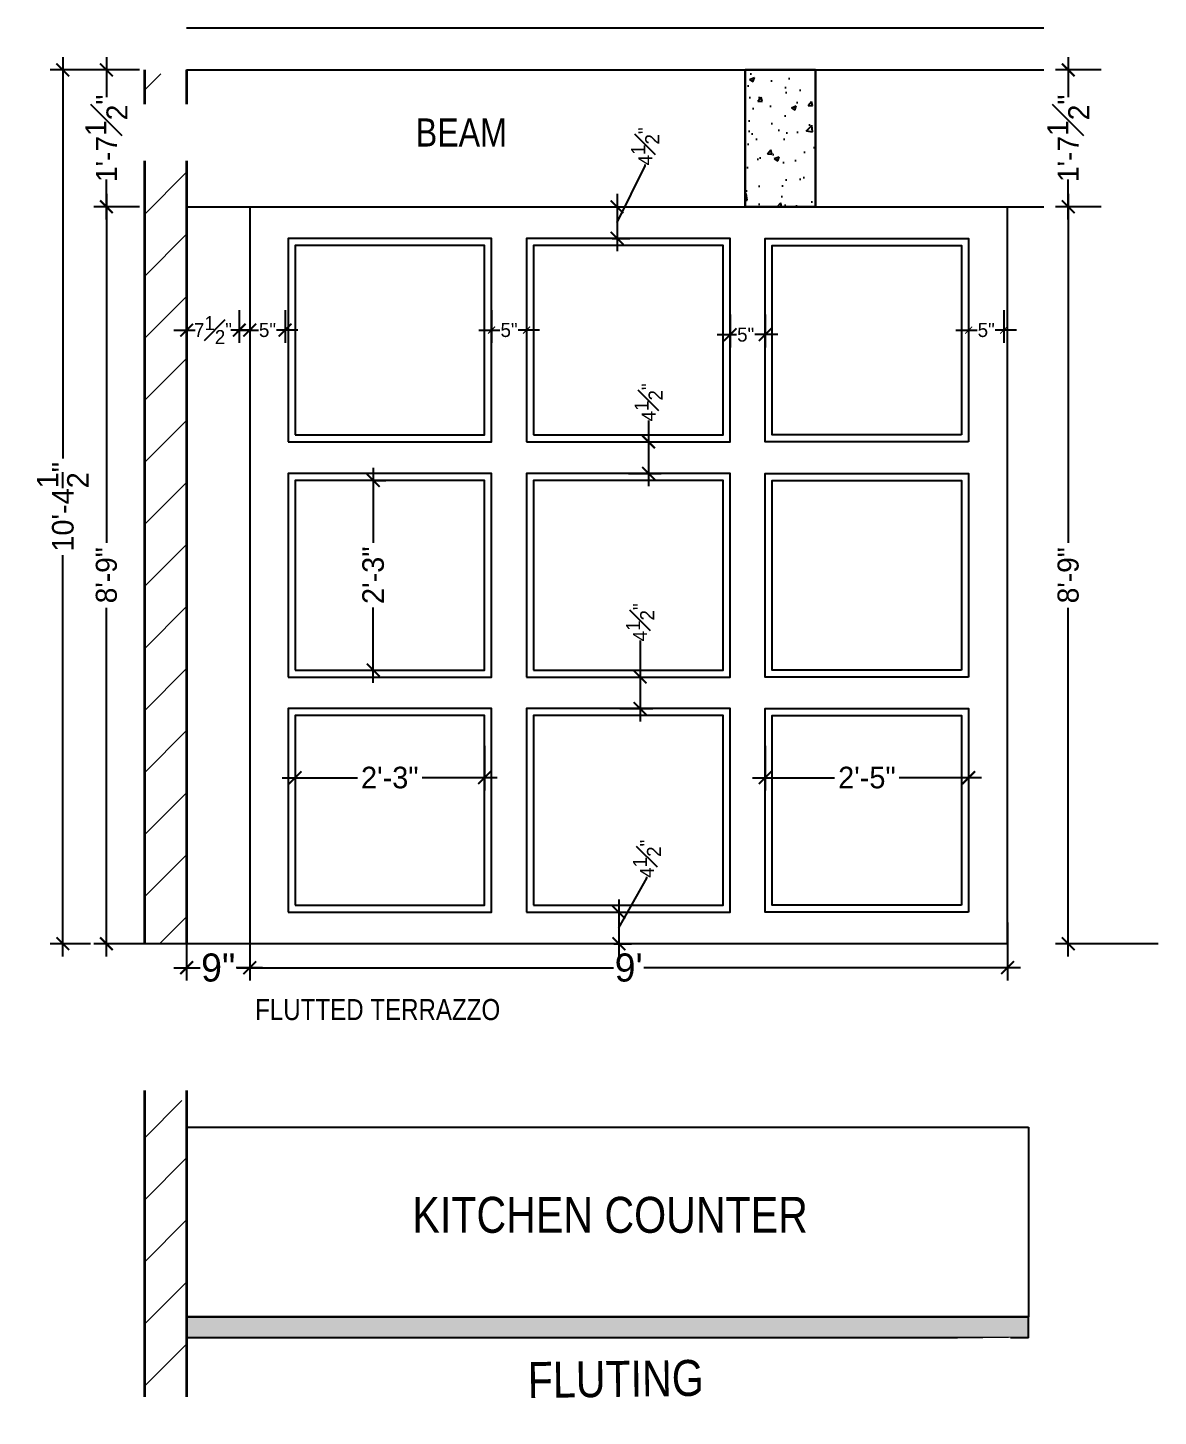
# Model space of a CAD drawing. Header units: inches. Extents: x -137722 to 81594, y -22256 to -1207.
# Drawn here: x -62187.1 to -62026, y -2148.5 to -1950.7 of the extents above; entities that cross this region are included whole.
import ezdxf

# ---------------------------------------------------------------- set-up
doc = ezdxf.new("R2010")
doc.units = ezdxf.units.IN
doc.header["$LTSCALE"] = 0.05
doc.header["$MEASUREMENT"] = 0
doc.header["$PDMODE"] = 3
doc.header["$PDSIZE"] = -4
doc.linetypes.add('DASHED2', pattern=[0.375, 0.25, -0.125])
doc.layers.get('Defpoints').update_dxf_attribs({"linetype": 'DASHED2'})
for name, color, linetype in [('00 floor', 7, 'Continuous'), ('beam', 7, 'Continuous'), ('Civil Dimension - Text', 7, 'Continuous'), ('HATCH', 251, 'Continuous'), ('text', 176, 'Continuous')]:
    doc.layers.add(name, color=color, linetype=linetype)
doc.layers.add('FURNITURE', color=36, linetype='Continuous', lineweight=18)
doc.layers.add('WALL', color=7, linetype='Continuous', lineweight=35)
doc.styles.add('4MMOF3-8', font='ARIALN.TTF', dxfattribs={"height": 5.12})
doc.styles.add('9-128OF1-4', font='stylu.ttf')
doc.dimstyles.new('DIM 1-4', dxfattribs={"dimtxt": 3.0792, "dimasz": 1.82, "dimexe": 1.82, "dimexo": 0, "dimgap": 0.09, "dimtad": 0, "dimzin": 0, "dimdsep": 46, "dimlunit": 4, "dimtxsty": '9-128OF1-4', "dimblk": 'ARCHTICK', "dimcen": 1.8125, "dimdle": 1.82, "dimclrd": 8, "dimclre": 8, "dimadec": 0, "dimazin": 0, "dimtfac": 1, "dimtofl": 0, "dimtmove": 0, "dimatfit": 3, "dimldrblk": 'OPEN90', "dimfxl": 1, "dimtolj": 1, "dimtzin": 0, "dimlwd": -1, "dimarcsym": 0})

# ---------------------------------------------------------------- blocks, each defined once
blk = doc.blocks.new('_ArchTick')
at = {"color": 0, "const_width": 0.15}
blk.add_lwpolyline([(-0.5, -0.5), (0.5, 0.5)], dxfattribs=at)
blk = doc.blocks.new('*D477')
at = {"layer": 'Civil Dimension - Text', "color": 8, "lineweight": -2, "ltscale": 50, "transparency": 16777216}
for p, q in [((-62082, -2052.99), (-62082, -2059.35)), ((-62053, -2052.99), (-62053, -2059.35))]:
    blk.add_line(p, q, dxfattribs=at)
at = {"layer": 'Civil Dimension - Text', "color": 8, "ltscale": 50, "transparency": 16777216}
for p, q in [((-62083.82, -2057.53), (-62072.11, -2057.53)), ((-62051.18, -2057.53), (-62062.9, -2057.53))]:
    blk.add_line(p, q, dxfattribs=at)
at = {"layer": 'Defpoints', "color": 0, "ltscale": 50, "transparency": 16777216}
for p in [(-62082, -2052.99), (-62053, -2052.99), (-62053, -2057.53)]:
    blk.add_point(p, dxfattribs=at)
at = {"layer": 'Civil Dimension - Text', "color": 8, "ltscale": 50, "transparency": 16777216, "xscale": 1.82, "yscale": 1.82, "zscale": 1.82, "rotation": 180}
blk.add_blockref('_ArchTick', (-62082, -2057.53), dxfattribs=at)
at = {"layer": 'Civil Dimension - Text', "color": 8, "ltscale": 50, "transparency": 16777216, "xscale": 1.82, "yscale": 1.82, "zscale": 1.82}
blk.add_blockref('_ArchTick', (-62053, -2057.53), dxfattribs=at)
at = {"layer": 'Civil Dimension - Text', "color": 0, "ltscale": 50, "transparency": 16777216, "insert": (-62067.5, -2057.53), "char_height": 3.079, "attachment_point": 5, "style": '9-128OF1-4'}
blk.add_mtext('\\A1;2\'-5"', dxfattribs=at)
blk = doc.blocks.new('_Open90')
at = {"color": 0, "linetype": 'ByBlock', "lineweight": -2}
for p, q in [((0, 0), (-1, 0)), ((-0.5, 0.5), (0, 0)), ((0, 0), (-0.5, -0.5))]:
    blk.add_line(p, q, dxfattribs=at)
blk = doc.blocks.new('*D478')
at = {"layer": 'Civil Dimension - Text', "color": 8, "lineweight": -2, "ltscale": 50, "transparency": 16777216}
for p, q in [((-62149, -2052.99), (-62149, -2059.35)), ((-62122, -2052.99), (-62122, -2059.35))]:
    blk.add_line(p, q, dxfattribs=at)
at = {"layer": 'Civil Dimension - Text', "color": 8, "ltscale": 50, "transparency": 16777216}
for p, q in [((-62150.82, -2057.53), (-62140.11, -2057.53)), ((-62120.18, -2057.53), (-62130.9, -2057.53))]:
    blk.add_line(p, q, dxfattribs=at)
at = {"layer": 'Defpoints', "color": 0, "ltscale": 50, "transparency": 16777216}
for p in [(-62149, -2052.99), (-62122, -2052.99), (-62149, -2057.53)]:
    blk.add_point(p, dxfattribs=at)
at = {"layer": 'Civil Dimension - Text', "color": 8, "ltscale": 50, "transparency": 16777216, "xscale": 1.82, "yscale": 1.82, "zscale": 1.82, "rotation": 180}
blk.add_blockref('_ArchTick', (-62149, -2057.53), dxfattribs=at)
at = {"layer": 'Civil Dimension - Text', "color": 8, "ltscale": 50, "transparency": 16777216, "xscale": 1.82, "yscale": 1.82, "zscale": 1.82}
blk.add_blockref('_ArchTick', (-62122, -2057.53), dxfattribs=at)
at = {"layer": 'Civil Dimension - Text', "color": 0, "ltscale": 50, "transparency": 16777216, "insert": (-62135.5, -2057.53), "char_height": 3.079, "attachment_point": 5, "style": '9-128OF1-4'}
blk.add_mtext('\\A1;2\'-3"', dxfattribs=at)
blk = doc.blocks.new('*D467')
at = {"layer": 'Civil Dimension - Text', "color": 8, "lineweight": -2, "ltscale": 50, "transparency": 16777216}
for p, q in [((-62087, -1991.56), (-62087, -1996.23)), ((-62082, -1991.56), (-62082, -1996.23))]:
    blk.add_line(p, q, dxfattribs=at)
at = {"layer": 'Civil Dimension - Text', "color": 8, "ltscale": 50, "transparency": 16777216}
for p, q in [((-62088.82, -1994.41), (-62086.07, -1994.41)), ((-62080.18, -1994.41), (-62083.49, -1994.41))]:
    blk.add_line(p, q, dxfattribs=at)
at = {"layer": 'Defpoints', "color": 0, "ltscale": 50, "transparency": 16777216}
for p in [(-62087, -1991.56), (-62082, -1991.56), (-62087, -1994.41)]:
    blk.add_point(p, dxfattribs=at)
at = {"layer": 'Civil Dimension - Text', "color": 8, "ltscale": 50, "transparency": 16777216, "xscale": 1.82, "yscale": 1.82, "zscale": 1.82, "rotation": 180}
blk.add_blockref('_ArchTick', (-62087, -1994.41), dxfattribs=at)
at = {"layer": 'Civil Dimension - Text', "color": 8, "ltscale": 50, "transparency": 16777216, "xscale": 1.82, "yscale": 1.82, "zscale": 1.82}
blk.add_blockref('_ArchTick', (-62082, -1994.41), dxfattribs=at)
at = {"layer": 'Civil Dimension - Text', "color": 0, "ltscale": 50, "transparency": 16777216, "insert": (-62084.78, -1994.41), "char_height": 2, "attachment_point": 5, "style": '9-128OF1-4'}
blk.add_mtext('\\A1;5"', dxfattribs=at)
blk = doc.blocks.new('*D468')
at = {"layer": 'Civil Dimension - Text', "color": 8, "lineweight": -2, "ltscale": 50, "transparency": 16777216}
for p, q in [((-62121, -1990.92), (-62121, -1995.58)), ((-62116, -1990.92), (-62116, -1995.58))]:
    blk.add_line(p, q, dxfattribs=at)
at = {"layer": 'Civil Dimension - Text', "color": 8, "ltscale": 50, "transparency": 16777216}
for p, q in [((-62122.82, -1993.76), (-62119.8, -1993.76)), ((-62114.18, -1993.76), (-62117.21, -1993.76))]:
    blk.add_line(p, q, dxfattribs=at)
at = {"layer": 'Defpoints', "color": 0, "ltscale": 50, "transparency": 16777216}
for p in [(-62121, -1990.92), (-62116, -1990.92), (-62116, -1993.76)]:
    blk.add_point(p, dxfattribs=at)
at = {"layer": 'Civil Dimension - Text', "color": 8, "ltscale": 50, "transparency": 16777216, "rotation": 180}
blk.add_blockref('_ArchTick', (-62121, -1993.76), dxfattribs=at)
at = {"layer": 'Civil Dimension - Text', "color": 8, "ltscale": 50, "transparency": 16777216}
blk.add_blockref('_ArchTick', (-62116, -1993.76), dxfattribs=at)
at = {"layer": 'Civil Dimension - Text', "color": 0, "ltscale": 50, "transparency": 16777216, "insert": (-62118.5, -1993.76), "char_height": 2, "attachment_point": 5, "style": '9-128OF1-4'}
blk.add_mtext('\\A1;5"', dxfattribs=at)
blk = doc.blocks.new('*D469')
at = {"layer": 'Civil Dimension - Text', "color": 8, "lineweight": -2, "ltscale": 50, "transparency": 16777216}
for p, q in [((-62164.45, -1990.92), (-62164.45, -1995.58)), ((-62156.95, -1990.92), (-62156.95, -1995.58))]:
    blk.add_line(p, q, dxfattribs=at)
at = {"layer": 'Civil Dimension - Text', "color": 8, "ltscale": 50, "transparency": 16777216}
for p, q in [((-62166.27, -1993.76), (-62163.23, -1993.76)), ((-62155.13, -1993.76), (-62158.17, -1993.76))]:
    blk.add_line(p, q, dxfattribs=at)
at = {"layer": 'Defpoints', "color": 0, "ltscale": 50, "transparency": 16777216}
for p in [(-62164.45, -1990.92), (-62156.95, -1990.92), (-62156.95, -1993.76)]:
    blk.add_point(p, dxfattribs=at)
at = {"layer": 'Civil Dimension - Text', "color": 8, "ltscale": 50, "transparency": 16777216, "xscale": 1.82, "yscale": 1.82, "zscale": 1.82, "rotation": 180}
blk.add_blockref('_ArchTick', (-62164.45, -1993.76), dxfattribs=at)
at = {"layer": 'Civil Dimension - Text', "color": 8, "ltscale": 50, "transparency": 16777216, "xscale": 1.82, "yscale": 1.82, "zscale": 1.82}
blk.add_blockref('_ArchTick', (-62156.95, -1993.76), dxfattribs=at)
at = {"layer": 'Civil Dimension - Text', "color": 0, "ltscale": 50, "transparency": 16777216, "insert": (-62160.7, -1993.76), "char_height": 2, "attachment_point": 5, "style": '9-128OF1-4'}
blk.add_mtext('\\A1;7{\\H1x;\\S1#2;}"', dxfattribs=at)
blk = doc.blocks.new('*D470')
at = {"layer": 'Civil Dimension - Text', "color": 8, "ltscale": 50, "transparency": 16777216}
for p, q in [((-62098.62, -2006.64), (-62098.62, -2009.69)), ((-62098.62, -2007.87), (-62098.62, -2016.01))]:
    blk.add_line(p, q, dxfattribs=at)
at = {"layer": 'Civil Dimension - Text', "color": 8, "lineweight": -2, "ltscale": 50, "transparency": 16777216}
for p, q in [((-62101.5, -2009.69), (-62096.8, -2009.69)), ((-62101.5, -2014.19), (-62096.8, -2014.19))]:
    blk.add_line(p, q, dxfattribs=at)
at = {"layer": 'Defpoints', "color": 0, "ltscale": 50, "transparency": 16777216}
for p in [(-62101.5, -2009.69), (-62101.5, -2014.19), (-62098.62, -2014.19)]:
    blk.add_point(p, dxfattribs=at)
at = {"layer": 'Civil Dimension - Text', "color": 8, "ltscale": 50, "transparency": 16777216, "xscale": 1.82, "yscale": 1.82, "zscale": 1.82}
for p, rotation in [((-62098.62, -2009.69), 90), ((-62098.62, -2014.19), 270)]:
    blk.add_blockref('_ArchTick', p, dxfattribs=dict(at, rotation=rotation))
at = {"layer": 'Civil Dimension - Text', "color": 0, "ltscale": 50, "transparency": 16777216, "insert": (-62098.62, -2004.06), "char_height": 2, "attachment_point": 5, "rotation": 90, "style": '9-128OF1-4'}
blk.add_mtext('\\A1;4{\\H1x;\\S1#2;}"', dxfattribs=at)
blk = doc.blocks.new('*D471')
at = {"layer": 'Civil Dimension - Text', "color": 8, "ltscale": 50, "transparency": 16777216}
for p, q in [((-62099.82, -2037.98), (-62099.82, -2043.19)), ((-62099.82, -2041.37), (-62099.82, -2049.51))]:
    blk.add_line(p, q, dxfattribs=at)
at = {"layer": 'Civil Dimension - Text', "color": 8, "lineweight": -2, "ltscale": 50, "transparency": 16777216}
for p, q in [((-62102.7, -2043.19), (-62098, -2043.19)), ((-62102.7, -2047.69), (-62098, -2047.69))]:
    blk.add_line(p, q, dxfattribs=at)
at = {"layer": 'Defpoints', "color": 0, "ltscale": 50, "transparency": 16777216}
for p in [(-62102.7, -2043.19), (-62102.7, -2047.69), (-62099.82, -2047.69)]:
    blk.add_point(p, dxfattribs=at)
at = {"layer": 'Civil Dimension - Text', "color": 8, "ltscale": 50, "transparency": 16777216, "xscale": 1.82, "yscale": 1.82, "zscale": 1.82}
for p, rotation in [((-62099.82, -2043.19), 90), ((-62099.82, -2047.69), 270)]:
    blk.add_blockref('_ArchTick', p, dxfattribs=dict(at, rotation=rotation))
at = {"layer": 'Civil Dimension - Text', "color": 0, "ltscale": 50, "transparency": 16777216, "insert": (-62099.82, -2035.4), "char_height": 2, "attachment_point": 5, "rotation": 90, "style": '9-128OF1-4'}
blk.add_mtext('\\A1;4{\\H1x;\\S1#2;}"', dxfattribs=at)
blk = doc.blocks.new('*D472')
at = {"layer": 'Civil Dimension - Text', "color": 8, "ltscale": 50, "transparency": 16777216}
for p, q in [((-62099.1, -1970.35), (-62099.1, -1970.17)), ((-62103.11, -1978.44), (-62099.1, -1970.35)), ((-62103.11, -1974.37), (-62103.11, -1982.51))]:
    blk.add_line(p, q, dxfattribs=at)
at = {"layer": 'Civil Dimension - Text', "color": 8, "lineweight": -2, "ltscale": 50, "transparency": 16777216}
for p, q in [((-62103.82, -1976.19), (-62101.29, -1976.19)), ((-62103.82, -1980.69), (-62101.29, -1980.69))]:
    blk.add_line(p, q, dxfattribs=at)
at = {"layer": 'Defpoints', "color": 0, "ltscale": 50, "transparency": 16777216}
for p in [(-62103.82, -1976.19), (-62103.82, -1980.69), (-62103.11, -1980.69)]:
    blk.add_point(p, dxfattribs=at)
at = {"layer": 'Civil Dimension - Text', "color": 8, "ltscale": 50, "transparency": 16777216, "xscale": 1.82, "yscale": 1.82, "zscale": 1.82}
for p, rotation in [((-62103.11, -1976.19), 90), ((-62103.11, -1980.69), 270)]:
    blk.add_blockref('_ArchTick', p, dxfattribs=dict(at, rotation=rotation))
at = {"layer": 'Civil Dimension - Text', "color": 0, "ltscale": 50, "transparency": 16777216, "insert": (-62099.1, -1967.59), "char_height": 2, "attachment_point": 5, "rotation": 90, "style": '9-128OF1-4'}
blk.add_mtext('\\A1;4{\\H1x;\\S1#2;}"', dxfattribs=at)
blk = doc.blocks.new('*D473')
at = {"layer": 'Civil Dimension - Text', "color": 8, "ltscale": 50, "transparency": 16777216}
for p, q in [((-62102.86, -2078.94), (-62098.85, -2071.85)), ((-62098.85, -2071.85), (-62098.85, -2071.67)), ((-62102.86, -2074.87), (-62102.86, -2083.01))]:
    blk.add_line(p, q, dxfattribs=at)
at = {"layer": 'Civil Dimension - Text', "color": 8, "lineweight": -2, "ltscale": 50, "transparency": 16777216}
for p, q in [((-62103.57, -2076.69), (-62101.04, -2076.69)), ((-62103.57, -2081.19), (-62101.04, -2081.19))]:
    blk.add_line(p, q, dxfattribs=at)
at = {"layer": 'Defpoints', "color": 0, "ltscale": 50, "transparency": 16777216}
for p in [(-62103.57, -2076.69), (-62103.57, -2081.19), (-62102.86, -2081.19)]:
    blk.add_point(p, dxfattribs=at)
at = {"layer": 'Civil Dimension - Text', "color": 8, "ltscale": 50, "transparency": 16777216, "xscale": 1.82, "yscale": 1.82, "zscale": 1.82}
for p, rotation in [((-62102.86, -2076.69), 90), ((-62102.86, -2081.19), 270)]:
    blk.add_blockref('_ArchTick', p, dxfattribs=dict(at, rotation=rotation))
at = {"layer": 'Civil Dimension - Text', "color": 0, "ltscale": 50, "transparency": 16777216, "insert": (-62098.85, -2069.08), "char_height": 2, "attachment_point": 5, "rotation": 90, "style": '9-128OF1-4'}
blk.add_mtext('\\A1;4{\\H1x;\\S1#2;}"', dxfattribs=at)
blk = doc.blocks.new('*D474')
at = {"layer": 'Civil Dimension - Text', "color": 8, "ltscale": 50, "transparency": 16777216}
for p, q in [((-62137.86, -2013.37), (-62137.86, -2024.09)), ((-62137.86, -2044.01), (-62137.86, -2033.29))]:
    blk.add_line(p, q, dxfattribs=at)
at = {"layer": 'Civil Dimension - Text', "color": 8, "lineweight": -2, "ltscale": 50, "transparency": 16777216}
for p, q in [((-62137.86, -2015.19), (-62136.04, -2015.19)), ((-62137.86, -2042.19), (-62136.04, -2042.19))]:
    blk.add_line(p, q, dxfattribs=at)
at = {"layer": 'Defpoints', "color": 0, "ltscale": 50, "transparency": 16777216}
for p in [(-62137.86, -2015.19), (-62137.86, -2042.19), (-62137.86, -2042.19)]:
    blk.add_point(p, dxfattribs=at)
at = {"layer": 'Civil Dimension - Text', "color": 8, "ltscale": 50, "transparency": 16777216, "xscale": 1.82, "yscale": 1.82, "zscale": 1.82}
for p, rotation in [((-62137.86, -2015.19), 90), ((-62137.86, -2042.19), 270)]:
    blk.add_blockref('_ArchTick', p, dxfattribs=dict(at, rotation=rotation))
at = {"layer": 'Civil Dimension - Text', "color": 0, "ltscale": 50, "transparency": 16777216, "insert": (-62137.86, -2028.69), "char_height": 3.079, "attachment_point": 5, "rotation": 90, "style": '9-128OF1-4'}
blk.add_mtext('\\A1;2\'-3"', dxfattribs=at)
blk = doc.blocks.new('*D466')
at = {"layer": 'Defpoints', "color": 0, "ltscale": 50, "transparency": 16777216}
for p in [(-62164.45, -2081.19), (-62155.45, -2081.19), (-62164.45, -2084.6)]:
    blk.add_point(p, dxfattribs=at)
at = {"layer": 'HATCH', "color": 8, "lineweight": -2, "ltscale": 50, "transparency": 16777216}
for p, q in [((-62164.45, -2081.19), (-62164.45, -2086.42)), ((-62155.45, -2081.19), (-62155.45, -2086.42))]:
    blk.add_line(p, q, dxfattribs=at)
at = {"layer": 'HATCH', "color": 8, "ltscale": 50, "transparency": 16777216}
for p, q in [((-62166.27, -2084.6), (-62162.51, -2084.6)), ((-62153.63, -2084.6), (-62157.4, -2084.6))]:
    blk.add_line(p, q, dxfattribs=at)
at = {"layer": 'HATCH', "color": 8, "ltscale": 50, "transparency": 16777216, "xscale": 1.82, "yscale": 1.82, "zscale": 1.82, "rotation": 180}
blk.add_blockref('_ArchTick', (-62164.45, -2084.6), dxfattribs=at)
at = {"layer": 'HATCH', "color": 8, "ltscale": 50, "transparency": 16777216, "xscale": 1.82, "yscale": 1.82, "zscale": 1.82}
blk.add_blockref('_ArchTick', (-62155.45, -2084.6), dxfattribs=at)
at = {"layer": 'HATCH', "color": 0, "ltscale": 50, "transparency": 16777216, "insert": (-62159.95, -2084.6), "char_height": 4, "attachment_point": 5, "style": '9-128OF1-4'}
blk.add_mtext('\\A1;9"', dxfattribs=at)
blk = doc.blocks.new('*D475')
at = {"layer": 'Civil Dimension - Text', "color": 8, "lineweight": -2, "ltscale": 50, "transparency": 16777216}
for p, q in [((-62155.45, -1990.92), (-62155.45, -1995.58)), ((-62150.41, -1990.92), (-62150.41, -1995.58))]:
    blk.add_line(p, q, dxfattribs=at)
at = {"layer": 'Civil Dimension - Text', "color": 8, "ltscale": 50, "transparency": 16777216}
for p, q in [((-62157.27, -1993.76), (-62154.22, -1993.76)), ((-62148.59, -1993.76), (-62151.64, -1993.76))]:
    blk.add_line(p, q, dxfattribs=at)
at = {"layer": 'Defpoints', "color": 0, "ltscale": 50, "transparency": 16777216}
for p in [(-62155.45, -1990.92), (-62150.41, -1990.92), (-62150.41, -1993.76)]:
    blk.add_point(p, dxfattribs=at)
at = {"layer": 'Civil Dimension - Text', "color": 8, "ltscale": 50, "transparency": 16777216, "xscale": 1.82, "yscale": 1.82, "zscale": 1.82, "rotation": 180}
blk.add_blockref('_ArchTick', (-62155.45, -1993.76), dxfattribs=at)
at = {"layer": 'Civil Dimension - Text', "color": 8, "ltscale": 50, "transparency": 16777216, "xscale": 1.82, "yscale": 1.82, "zscale": 1.82}
blk.add_blockref('_ArchTick', (-62150.41, -1993.76), dxfattribs=at)
at = {"layer": 'Civil Dimension - Text', "color": 0, "ltscale": 50, "transparency": 16777216, "insert": (-62152.93, -1993.76), "char_height": 2, "attachment_point": 5, "style": '9-128OF1-4'}
blk.add_mtext('\\A1;5"', dxfattribs=at)
blk = doc.blocks.new('*D476')
at = {"layer": 'Civil Dimension - Text', "color": 8, "lineweight": -2, "ltscale": 50, "transparency": 16777216}
for p, q in [((-62053, -1990.92), (-62053, -1995.58)), ((-62048, -1990.92), (-62048, -1995.58))]:
    blk.add_line(p, q, dxfattribs=at)
at = {"layer": 'Civil Dimension - Text', "color": 8, "ltscale": 50, "transparency": 16777216}
for p, q in [((-62054.82, -1993.76), (-62051.8, -1993.76)), ((-62046.18, -1993.76), (-62049.21, -1993.76))]:
    blk.add_line(p, q, dxfattribs=at)
at = {"layer": 'Defpoints', "color": 0, "ltscale": 50, "transparency": 16777216}
for p in [(-62053, -1990.92), (-62048, -1990.92), (-62048, -1993.76)]:
    blk.add_point(p, dxfattribs=at)
at = {"layer": 'Civil Dimension - Text', "color": 8, "ltscale": 50, "transparency": 16777216, "rotation": 180}
blk.add_blockref('_ArchTick', (-62053, -1993.76), dxfattribs=at)
at = {"layer": 'Civil Dimension - Text', "color": 8, "ltscale": 50, "transparency": 16777216}
blk.add_blockref('_ArchTick', (-62048, -1993.76), dxfattribs=at)
at = {"layer": 'Civil Dimension - Text', "color": 0, "ltscale": 50, "transparency": 16777216, "insert": (-62050.5, -1993.76), "char_height": 2, "attachment_point": 5, "style": '9-128OF1-4'}
blk.add_mtext('\\A1;5"', dxfattribs=at)
blk = doc.blocks.new('*D479')
at = {"layer": 'Defpoints', "color": 0, "ltscale": 50, "transparency": 16777216}
for p in [(-62047.45, -2078.15), (-62155.45, -2081.19), (-62047.45, -2084.6)]:
    blk.add_point(p, dxfattribs=at)
at = {"layer": 'HATCH', "color": 8, "lineweight": -2, "ltscale": 50, "transparency": 16777216}
for p, q in [((-62047.45, -2078.15), (-62047.45, -2086.42)), ((-62155.45, -2081.19), (-62155.45, -2086.42))]:
    blk.add_line(p, q, dxfattribs=at)
at = {"layer": 'HATCH', "color": 8, "ltscale": 50, "transparency": 16777216}
for p, q in [((-62157.27, -2084.6), (-62103.62, -2084.6)), ((-62045.63, -2084.6), (-62099.28, -2084.6))]:
    blk.add_line(p, q, dxfattribs=at)
at = {"layer": 'HATCH', "color": 8, "ltscale": 50, "transparency": 16777216, "xscale": 1.82, "yscale": 1.82, "zscale": 1.82, "rotation": 180}
blk.add_blockref('_ArchTick', (-62155.45, -2084.6), dxfattribs=at)
at = {"layer": 'HATCH', "color": 8, "ltscale": 50, "transparency": 16777216, "xscale": 1.82, "yscale": 1.82, "zscale": 1.82}
blk.add_blockref('_ArchTick', (-62047.45, -2084.6), dxfattribs=at)
at = {"layer": 'HATCH', "color": 0, "ltscale": 50, "transparency": 16777216, "insert": (-62101.45, -2084.6), "char_height": 4, "attachment_point": 5, "style": '9-128OF1-4'}
blk.add_mtext("\\A1;9'", dxfattribs=at)
blk = doc.blocks.new('*D691')
at = {"layer": 'Civil Dimension - Text', "color": 8, "ltscale": 50, "transparency": 16777216}
for p, q in [((-62038.81, -1954.87), (-62038.81, -1960.57)), ((-62038.81, -1978.01), (-62038.81, -1972.31))]:
    blk.add_line(p, q, dxfattribs=at)
at = {"layer": 'Civil Dimension - Text', "color": 8, "lineweight": -2, "ltscale": 50, "transparency": 16777216}
for p, q in [((-62034.12, -1956.69), (-62040.63, -1956.69)), ((-62034.12, -1976.19), (-62040.63, -1976.19))]:
    blk.add_line(p, q, dxfattribs=at)
at = {"layer": 'Defpoints', "color": 0, "ltscale": 50, "transparency": 16777216}
for p in [(-62034.12, -1956.69), (-62038.81, -1976.19), (-62034.12, -1976.19)]:
    blk.add_point(p, dxfattribs=at)
at = {"layer": 'Civil Dimension - Text', "color": 8, "ltscale": 50, "transparency": 16777216, "xscale": 1.82, "yscale": 1.82, "zscale": 1.82}
for p, rotation in [((-62038.81, -1956.69), 90), ((-62038.81, -1976.19), 270)]:
    blk.add_blockref('_ArchTick', p, dxfattribs=dict(at, rotation=rotation))
at = {"layer": 'Civil Dimension - Text', "color": 0, "ltscale": 50, "transparency": 16777216, "insert": (-62038.81, -1966.44), "char_height": 3, "attachment_point": 5, "rotation": 90, "style": '9-128OF1-4'}
blk.add_mtext('\\A1;1\'-7{\\H1x;\\S1#2;}"', dxfattribs=at)
blk = doc.blocks.new('*D692')
at = {"layer": 'Civil Dimension - Text', "color": 8, "ltscale": 50, "transparency": 16777216}
for p, q in [((-62038.81, -1974.37), (-62038.81, -2024.07)), ((-62038.81, -2083.01), (-62038.81, -2033.31))]:
    blk.add_line(p, q, dxfattribs=at)
at = {"layer": 'Civil Dimension - Text', "color": 8, "lineweight": -2, "ltscale": 50, "transparency": 16777216}
for p, q in [((-62034.12, -1976.19), (-62040.63, -1976.19)), ((-62025.98, -2081.19), (-62040.63, -2081.19))]:
    blk.add_line(p, q, dxfattribs=at)
at = {"layer": 'Defpoints', "color": 0, "ltscale": 50, "transparency": 16777216}
for p in [(-62034.12, -1976.19), (-62038.81, -2081.19), (-62025.98, -2081.19)]:
    blk.add_point(p, dxfattribs=at)
at = {"layer": 'Civil Dimension - Text', "color": 8, "ltscale": 50, "transparency": 16777216, "xscale": 1.82, "yscale": 1.82, "zscale": 1.82}
for p, rotation in [((-62038.81, -1976.19), 90), ((-62038.81, -2081.19), 270)]:
    blk.add_blockref('_ArchTick', p, dxfattribs=dict(at, rotation=rotation))
at = {"layer": 'Civil Dimension - Text', "color": 0, "ltscale": 50, "transparency": 16777216, "insert": (-62038.81, -2028.69), "char_height": 3, "attachment_point": 5, "rotation": 90, "style": '9-128OF1-4'}
blk.add_mtext('\\A1;8\'-9"', dxfattribs=at)
blk = doc.blocks.new('*D697')
at = {"layer": 'Civil Dimension - Text', "color": 8, "ltscale": 50, "transparency": 16777216}
for p, q in [((-62175.88, -1954.87), (-62175.88, -1960.57)), ((-62175.88, -1978.01), (-62175.88, -1972.31))]:
    blk.add_line(p, q, dxfattribs=at)
at = {"layer": 'Civil Dimension - Text', "color": 8, "lineweight": -2, "ltscale": 50, "transparency": 16777216}
for p, q in [((-62171.18, -1956.69), (-62177.7, -1956.69)), ((-62171.18, -1976.19), (-62177.7, -1976.19))]:
    blk.add_line(p, q, dxfattribs=at)
at = {"layer": 'Defpoints', "color": 0, "ltscale": 50, "transparency": 16777216}
for p in [(-62171.18, -1956.69), (-62175.88, -1976.19), (-62171.18, -1976.19)]:
    blk.add_point(p, dxfattribs=at)
at = {"layer": 'Civil Dimension - Text', "color": 8, "ltscale": 50, "transparency": 16777216, "xscale": 1.82, "yscale": 1.82, "zscale": 1.82}
for p, rotation in [((-62175.88, -1956.69), 90), ((-62175.88, -1976.19), 270)]:
    blk.add_blockref('_ArchTick', p, dxfattribs=dict(at, rotation=rotation))
at = {"layer": 'Civil Dimension - Text', "color": 0, "ltscale": 50, "transparency": 16777216, "insert": (-62175.88, -1966.44), "char_height": 3, "attachment_point": 5, "rotation": 90, "style": '9-128OF1-4'}
blk.add_mtext('\\A1;1\'-7{\\H1x;\\S1#2;}"', dxfattribs=at)
blk = doc.blocks.new('*D698')
at = {"layer": 'Civil Dimension - Text', "color": 8, "ltscale": 50, "transparency": 16777216}
for p, q in [((-62175.88, -1974.37), (-62175.88, -2024.07)), ((-62175.88, -2083.01), (-62175.88, -2033.31))]:
    blk.add_line(p, q, dxfattribs=at)
at = {"layer": 'Civil Dimension - Text', "color": 8, "lineweight": -2, "ltscale": 50, "transparency": 16777216}
for p, q in [((-62171.18, -1976.19), (-62177.7, -1976.19)), ((-62163.05, -2081.19), (-62177.7, -2081.19))]:
    blk.add_line(p, q, dxfattribs=at)
at = {"layer": 'Defpoints', "color": 0, "ltscale": 50, "transparency": 16777216}
for p in [(-62171.18, -1976.19), (-62175.88, -2081.19), (-62163.05, -2081.19)]:
    blk.add_point(p, dxfattribs=at)
at = {"layer": 'Civil Dimension - Text', "color": 8, "ltscale": 50, "transparency": 16777216, "xscale": 1.82, "yscale": 1.82, "zscale": 1.82}
for p, rotation in [((-62175.88, -1976.19), 90), ((-62175.88, -2081.19), 270)]:
    blk.add_blockref('_ArchTick', p, dxfattribs=dict(at, rotation=rotation))
at = {"layer": 'Civil Dimension - Text', "color": 0, "ltscale": 50, "transparency": 16777216, "insert": (-62175.88, -2028.69), "char_height": 3, "attachment_point": 5, "rotation": 90, "style": '9-128OF1-4'}
blk.add_mtext('\\A1;8\'-9"', dxfattribs=at)
blk = doc.blocks.new('*D730')
at = {"layer": 'Civil Dimension - Text', "color": 8, "ltscale": 50, "transparency": 16777216}
for p, q in [((-62182.1, -1954.87), (-62182.1, -2012.05)), ((-62182.1, -2083.01), (-62182.1, -2025.82))]:
    blk.add_line(p, q, dxfattribs=at)
at = {"layer": 'Civil Dimension - Text', "color": 8, "lineweight": -2, "ltscale": 50, "transparency": 16777216}
for p, q in [((-62176.24, -1956.69), (-62183.92, -1956.69)), ((-62178.16, -2081.19), (-62183.92, -2081.19))]:
    blk.add_line(p, q, dxfattribs=at)
at = {"layer": 'Defpoints', "color": 0, "ltscale": 50, "transparency": 16777216}
for p in [(-62176.24, -1956.69), (-62182.1, -2081.19), (-62178.16, -2081.19)]:
    blk.add_point(p, dxfattribs=at)
at = {"layer": 'Civil Dimension - Text', "color": 8, "ltscale": 50, "transparency": 16777216, "xscale": 1.82, "yscale": 1.82, "zscale": 1.82}
for p, rotation in [((-62182.1, -1956.69), 90), ((-62182.1, -2081.19), 270)]:
    blk.add_blockref('_ArchTick', p, dxfattribs=dict(at, rotation=rotation))
at = {"layer": 'Civil Dimension - Text', "color": 0, "ltscale": 50, "transparency": 16777216, "insert": (-62182.1, -2018.94), "char_height": 3.0792, "attachment_point": 5, "rotation": 90, "style": '9-128OF1-4'}
blk.add_mtext('\\A1;10\'-4{\\H1x;\\S1/2;}"', dxfattribs=at)

msp = doc.modelspace()

# ---------------------------------------------------------------- hatches: boundary and pattern name
at = {"layer": 'Civil Dimension - Text', "ltscale": 50, "true_color": 0x939598}
h = msp.add_hatch(dxfattribs=at)
h.set_pattern_fill('AR-CONC', color=252)
h.set_pattern_definition([(50, (1638.5257, 1300.1725), (7.1726018, -0.62752135), [0.75, -8.25]), (355, (1638.526, 1300.1725), (-1.3875133, 7.5219213), [0.6, -6.6]), (100.451444, (1639.1234, 1300.12), (5.7850885, 6.8943999), [0.6374019, -7.0114211]), (46.1842, (1638.526, 1302.1725), (10.6724133, -1.6551928), [1.125, -12.375]), (96.635635, (1639.415, 1302.035), (9.3466195, 9.741186), [0.9561034, -10.5171376]), (351.184164, (1638.526, 1302.172), (9.3466195, 9.741186), [0.9, -9.9]), (21, (1639.5257, 1301.6725), (5.9690705, -4.0261889), [0.75, -8.25]), (326, (1639.526, 1301.6725), (2.4331533, 7.25150045), [0.6, -6.6]), (71.451445, (1640.023, 1301.337), (8.4022238, 3.2253115), [0.6374019, -7.0114211]), (37.5, (1638.5257, 1300.1725), (0.12159855, 3.32893854), [0, -6.52, 0, -6.7, 0, -6.625]), (7.5, (1638.5257, 1300.1725), (2.63069537, 3.94411712), [0, -3.82, 0, -6.37, 0, -2.525]), (327.5, (1636.2957, 1300.1725), (5.33822436, -0.22554872), [0, -2.5, 0, -7.8, 0, -10.35]), (317.5, (1635.2957, 1300.1725), (5.8318617, 1.00104982), [0, -3.25, 0, -5.18, 0, -7.35])])
h.paths.add_polyline_path([(-62084.8317, -1976.1893), (-62074.8317, -1976.1893), (-62074.8317, -1956.6893), (-62084.8317, -1956.6893)])
at = {"layer": 'Civil Dimension - Text', "ltscale": 50, "true_color": 0xb3691e}
h = msp.add_hatch(color=32, dxfattribs=at)
h.dxf.hatch_style = 1
h.paths.add_polyline_path([(-62164.4543, -2134.323), (-62164.4543, -2137.323), (-62044.4543, -2137.323), (-62044.4543, -2134.323)])
at = {"layer": 'FURNITURE', "ltscale": 50}
h = msp.add_hatch(dxfattribs=at)
h.set_pattern_fill('ANSI31', color=256, scale=50)
h.set_pattern_definition([(45, (2050.7617, 1300.1725), (-4.4194174, 4.4194174), [])])
h.paths.add_polyline_path([(-62170.4543, -1957.2607), (-62164.4543, -1957.2607), (-62164.4543, -2081.1893), (-62170.4543, -2081.1893)])
h = msp.add_hatch(dxfattribs=at)
h.set_pattern_fill('ANSI31', color=256, scale=50)
h.set_pattern_definition([(45, (2182.461, 1176.539), (-4.4194174, 4.4194174), [])])
h.paths.add_polyline_path([(-62164.4543, -2103.5318), (-62170.4543, -2103.5318), (-62170.4543, -2145.144), (-62164.4543, -2145.144)])

# ---------------------------------------------------------------- linework, layer by layer
at = {"ltscale": 50}
for p, q in [((-62164.4543, -1950.6893), (-62042.3067, -1950.6893)), ((-62164.4543, -1956.6893), (-62042.3067, -1956.6893)), ((-62164.4543, -1976.1893), (-62042.3067, -1976.1893)), ((-62155.4543, -1976.1893), (-62155.4543, -2081.1893)), ((-62047.4543, -2081.1893), (-62047.4543, -1976.1893)), ((-62047.4543, -2081.1893), (-62164.4543, -2081.1893))]:
    msp.add_line(p, q, dxfattribs=at)
for points in [[(-62150.0025, -2009.6893), (-62121.0025, -2009.6893), (-62121.0025, -1980.6893), (-62150.0025, -1980.6893)], [(-62149.0025, -2008.6893), (-62122.0025, -2008.6893), (-62122.0025, -1981.6893), (-62149.0025, -1981.6893)], [(-62116.0025, -2009.6893), (-62087.0025, -2009.6893), (-62087.0025, -1980.6893), (-62116.0025, -1980.6893)], [(-62115.0025, -2008.6893), (-62088.0025, -2008.6893), (-62088.0025, -1981.6893), (-62115.0025, -1981.6893)], [(-62053.0025, -2009.6893), (-62082.0025, -2009.6893), (-62082.0025, -1980.6893), (-62053.0025, -1980.6893)], [(-62054.0025, -2008.6893), (-62081.0025, -2008.6893), (-62081.0025, -1981.6893), (-62054.0025, -1981.6893)], [(-62150.0025, -2043.1893), (-62121.0025, -2043.1893), (-62121.0025, -2014.1893), (-62150.0025, -2014.1893)], [(-62149.0025, -2042.1893), (-62122.0025, -2042.1893), (-62122.0025, -2015.1893), (-62149.0025, -2015.1893)], [(-62116.0025, -2043.1893), (-62087.0025, -2043.1893), (-62087.0025, -2014.1893), (-62116.0025, -2014.1893)], [(-62115.0025, -2042.1893), (-62088.0025, -2042.1893), (-62088.0025, -2015.1893), (-62115.0025, -2015.1893)], [(-62053.0025, -2043.1893), (-62082.0025, -2043.1893), (-62082.0025, -2014.1893), (-62053.0025, -2014.1893)], [(-62054.0025, -2042.1893), (-62081.0025, -2042.1893), (-62081.0025, -2015.1893), (-62054.0025, -2015.1893)], [(-62150.0025, -2076.6893), (-62121.0025, -2076.6893), (-62121.0025, -2047.6893), (-62150.0025, -2047.6893)], [(-62149.0025, -2075.6893), (-62122.0025, -2075.6893), (-62122.0025, -2048.6893), (-62149.0025, -2048.6893)], [(-62116.0025, -2076.6893), (-62087.0025, -2076.6893), (-62087.0025, -2047.6893), (-62116.0025, -2047.6893)], [(-62115.0025, -2075.6893), (-62088.0025, -2075.6893), (-62088.0025, -2048.6893), (-62115.0025, -2048.6893)], [(-62053.0025, -2076.6893), (-62082.0025, -2076.6893), (-62082.0025, -2047.6893), (-62053.0025, -2047.6893)], [(-62054.0025, -2075.6893), (-62081.0025, -2075.6893), (-62081.0025, -2048.6893), (-62054.0025, -2048.6893)]]:
    msp.add_lwpolyline(points, close=True, dxfattribs=at)
at = {"layer": '00 floor'}
for p, q in [((-62044.4543, -2134.323), (-62164.4543, -2134.323)), ((-62044.4543, -2137.323), (-62044.4543, -2134.323)), ((-62044.4543, -2137.323), (-62164.4543, -2137.323))]:
    msp.add_line(p, q, dxfattribs=at)
at = {"layer": 'beam', "lineweight": 30, "ltscale": 50}
msp.add_lwpolyline([(-62074.8317, -1956.6893), (-62084.8317, -1956.6893), (-62084.8317, -1976.1893), (-62074.8317, -1976.1893)], close=True, dxfattribs=at)
at = {"layer": 'Civil Dimension - Text', "ltscale": 50}
for p, q in [((-62164.4543, -2107.323), (-62044.4543, -2107.323)), ((-62044.4543, -2107.323), (-62044.4543, -2134.323)), ((-62164.4543, -2134.323), (-62044.4543, -2134.323))]:
    msp.add_line(p, q, dxfattribs=at)
at = {"layer": 'FURNITURE', "ltscale": 50}
msp.add_line((-62044.4543, -2134.323), (-62078.1763, -2134.323), dxfattribs=at)
at = {"layer": 'WALL'}
for p, q in [((-62170.4543, -1956.6893), (-62170.4543, -2081.1893)), ((-62164.4543, -1956.6893), (-62164.4543, -2081.1893)), ((-62170.4543, -2102.0841), (-62170.4543, -2145.7544)), ((-62164.4543, -2102.0841), (-62164.4543, -2145.7544))]:
    msp.add_line(p, q, dxfattribs=at)

# ---------------------------------------------------------------- texts
at = {"layer": 'text', "ltscale": 50, "insert": (-62132.2728, -2119.8463), "char_height": 5.12, "width": 66.281096, "attachment_point": 4, "style": '4MMOF3-8', "bg_fill": 2}
msp.add_mtext('KITCHEN COUNTER', dxfattribs=at)

# ---------------------------------------------------------------- dimensions: what is measured, and where the dimension line sits
at = {"layer": 'Civil Dimension - Text', "ltscale": 50}
for base, p1, p2, angle, override, picture, middle in [((-62038.8127, -1976.1898), (-62034.1154, -1956.6898), (-62034.1154, -1976.1898), 90, {"dimtxt": 3, "dimdec": 3, "dimtdec": 3, "dimtmove": 1, "dimfxl": 0, "dimfrac": 1, "dimarcsym": 1}, '*D691', (-62038.8127, -1966.4398)), ((-62175.8811, -2081.1898), (-62171.1838, -1976.1898), (-62163.0507, -2081.1898), 90, {"dimtxt": 3, "dimdec": 3, "dimtdec": 3, "dimtmove": 1, "dimfxl": 0, "dimfrac": 1, "dimarcsym": 1}, '*D698', (-62175.8811, -2028.6898)), ((-62038.8127, -2081.1898), (-62034.1154, -1976.1898), (-62025.9824, -2081.1898), 90, {"dimtxt": 3, "dimdec": 3, "dimtdec": 3, "dimtmove": 1, "dimfxl": 0, "dimfrac": 1, "dimarcsym": 1}, '*D692', (-62038.8127, -2028.6898)), ((-62156.9543, -1993.7641), (-62164.4543, -1990.9242), (-62156.9543, -1990.9242), 180, {"dimtxt": 2, "dimdec": 3, "dimtdec": 3, "dimtmove": 1, "dimfxl": 0, "dimfrac": 1, "dimarcsym": 1}, '*D469', (-62160.7043, -1993.7641)), ((-62150.4061, -1993.7641), (-62155.4543, -1990.9242), (-62150.4061, -1990.9242), 180, {"dimtxt": 2, "dimdec": 3, "dimtdec": 3, "dimtmove": 1, "dimfxl": 0, "dimfrac": 1, "dimarcsym": 1}, '*D475', (-62152.9302, -1993.7641)), ((-62116.0025, -1993.7641), (-62121.0025, -1990.9242), (-62116.0025, -1990.9242), 180, {"dimtxt": 2, "dimasz": 1, "dimdec": 3, "dimtdec": 3, "dimtmove": 1, "dimfxl": 0, "dimfrac": 1, "dimarcsym": 1}, '*D468', (-62118.5025, -1993.7641)), ((-62048.0025, -1993.7641), (-62053.0025, -1990.9242), (-62048.0025, -1990.9242), 180, {"dimtxt": 2, "dimasz": 1, "dimdec": 3, "dimtdec": 3, "dimtmove": 1, "dimfxl": 0, "dimfrac": 1, "dimarcsym": 1}, '*D476', (-62050.5025, -1993.7641)), ((-62137.8601, -2042.1893), (-62137.8601, -2015.1893), (-62137.8601, -2042.1893), 90, {"dimfxl": 0, "dimarcsym": 1}, '*D474', (-62137.8601, -2028.6893)), ((-62149.0025, -2057.528), (-62122.0025, -2052.9916), (-62149.0025, -2052.9916), 0, {"dimfxl": 0, "dimarcsym": 1}, '*D478', (-62135.5025, -2057.528)), ((-62053.0025, -2057.528), (-62082.0025, -2052.9916), (-62053.0025, -2052.9916), 180, {"dimfxl": 0, "dimarcsym": 1}, '*D477', (-62067.5025, -2057.528))]:
    dim = msp.add_linear_dim(base=base, p1=p1, p2=p2, angle=angle, dimstyle='DIM 1-4', override=override, dxfattribs=at)
    dim.commit()
    dim.dimension.update_dxf_attribs({"geometry": picture, "text_midpoint": middle})
for base, p1, p2, angle, picture, middle in [((-62103.1089, -1980.6893), (-62103.8158, -1976.1893), (-62103.8158, -1980.6893), 90, '*D472', (-62099.1005, -1970.0773)), ((-62087.0025, -1994.4071), (-62082.0025, -1991.5608), (-62087.0025, -1991.5608), 180, '*D467', (-62084.7789, -1994.4071)), ((-62098.6151, -2014.1893), (-62101.5025, -2009.6893), (-62101.5025, -2014.1893), 90, '*D470', (-62102.0006, -2004.0558)), ((-62099.8169, -2047.6893), (-62102.7043, -2043.1893), (-62102.7043, -2047.6893), 90, '*D471', (-62097.8619, -2035.3987)), ((-62102.8589, -2081.1893), (-62103.5658, -2076.6893), (-62103.5658, -2081.1893), 90, '*D473', (-62098.8505, -2071.5764))]:
    dim = msp.add_linear_dim(base=base, p1=p1, p2=p2, angle=angle, dimstyle='DIM 1-4', override={"dimtxt": 2, "dimdec": 3, "dimtdec": 3, "dimtmove": 1, "dimfxl": 0, "dimfrac": 1, "dimarcsym": 1}, dxfattribs=at)
    dim.commit()
    dim.dimension.update_dxf_attribs({"geometry": picture, "text_midpoint": middle, "dimtype": 160})
at = {"layer": 'HATCH', "ltscale": 50}
dim = msp.add_linear_dim(base=(-62164.4543, -2084.5961), p1=(-62155.4543, -2081.1893), p2=(-62164.4543, -2081.1893), angle=180, dimstyle='DIM 1-4', override={"dimtxt": 4, "dimdec": 3, "dimtdec": 3, "dimtmove": 1, "dimfxl": 0, "dimfrac": 1, "dimarcsym": 1}, dxfattribs=at)
dim.commit()
dim.dimension.update_dxf_attribs({"geometry": '*D466', "text_midpoint": (-62159.9543, -2084.5961)})

# ---------------------------------------------------------------- next in the draw order: texts
at = {"layer": 'text', "ltscale": 50, "insert": (-62118.8123, -1965.6066), "char_height": 4, "width": 66.281096, "attachment_point": 6, "style": '4MMOF3-8', "bg_fill": 2}
msp.add_mtext('BEAM', dxfattribs=at)
at = {"layer": 'text', "ltscale": 50, "insert": (-62154.691, -2090.5848), "char_height": 3, "attachment_point": 4, "style": '4MMOF3-8', "bg_fill": 2}
msp.add_mtext_dynamic_manual_height_columns('FLUTTED TERRAZZO ', width=69.876759, gutter_width=15.396, heights=[0], dxfattribs=at)
at = {"layer": 'text', "ltscale": 50, "insert": (-62115.838, -2143.3864), "char_height": 5.12, "width": 66.281096, "attachment_point": 4, "rotation": 0.748841, "style": '4MMOF3-8', "bg_fill": 2}
msp.add_mtext('FLUTING ', dxfattribs=at)

# ---------------------------------------------------------------- next in the draw order: dimensions: what is measured, and where the dimension line sits
at = {"layer": 'Civil Dimension - Text', "ltscale": 50}
for base, p1, p2, override, picture, middle in [((-62182.0963, -2081.1898), (-62176.2353, -1956.6898), (-62178.1648, -2081.1898), {"dimtmove": 1, "dimfxl": 0, "dimarcsym": 1}, '*D730', (-62182.0963, -2018.9398)), ((-62175.8811, -1976.1898), (-62171.1838, -1956.6898), (-62171.1838, -1976.1898), {"dimtxt": 3, "dimdec": 3, "dimtdec": 3, "dimtmove": 1, "dimfxl": 0, "dimfrac": 1, "dimarcsym": 1}, '*D697', (-62175.8811, -1966.4398))]:
    dim = msp.add_linear_dim(base=base, p1=p1, p2=p2, angle=90, dimstyle='DIM 1-4', override=override, dxfattribs=at)
    dim.commit()
    dim.dimension.update_dxf_attribs({"geometry": picture, "text_midpoint": middle})
at = {"layer": 'HATCH', "ltscale": 50}
dim = msp.add_linear_dim(base=(-62047.4543, -2084.5961), p1=(-62155.4543, -2081.1893), p2=(-62047.4543, -2078.1483), angle=180, dimstyle='DIM 1-4', override={"dimtxt": 4, "dimdec": 3, "dimtdec": 3, "dimtmove": 1, "dimfxl": 0, "dimfrac": 1, "dimarcsym": 1}, dxfattribs=at)
dim.commit()
dim.dimension.update_dxf_attribs({"geometry": '*D479', "text_midpoint": (-62101.4543, -2084.5961)})

doc.saveas('drawing.dxf')
